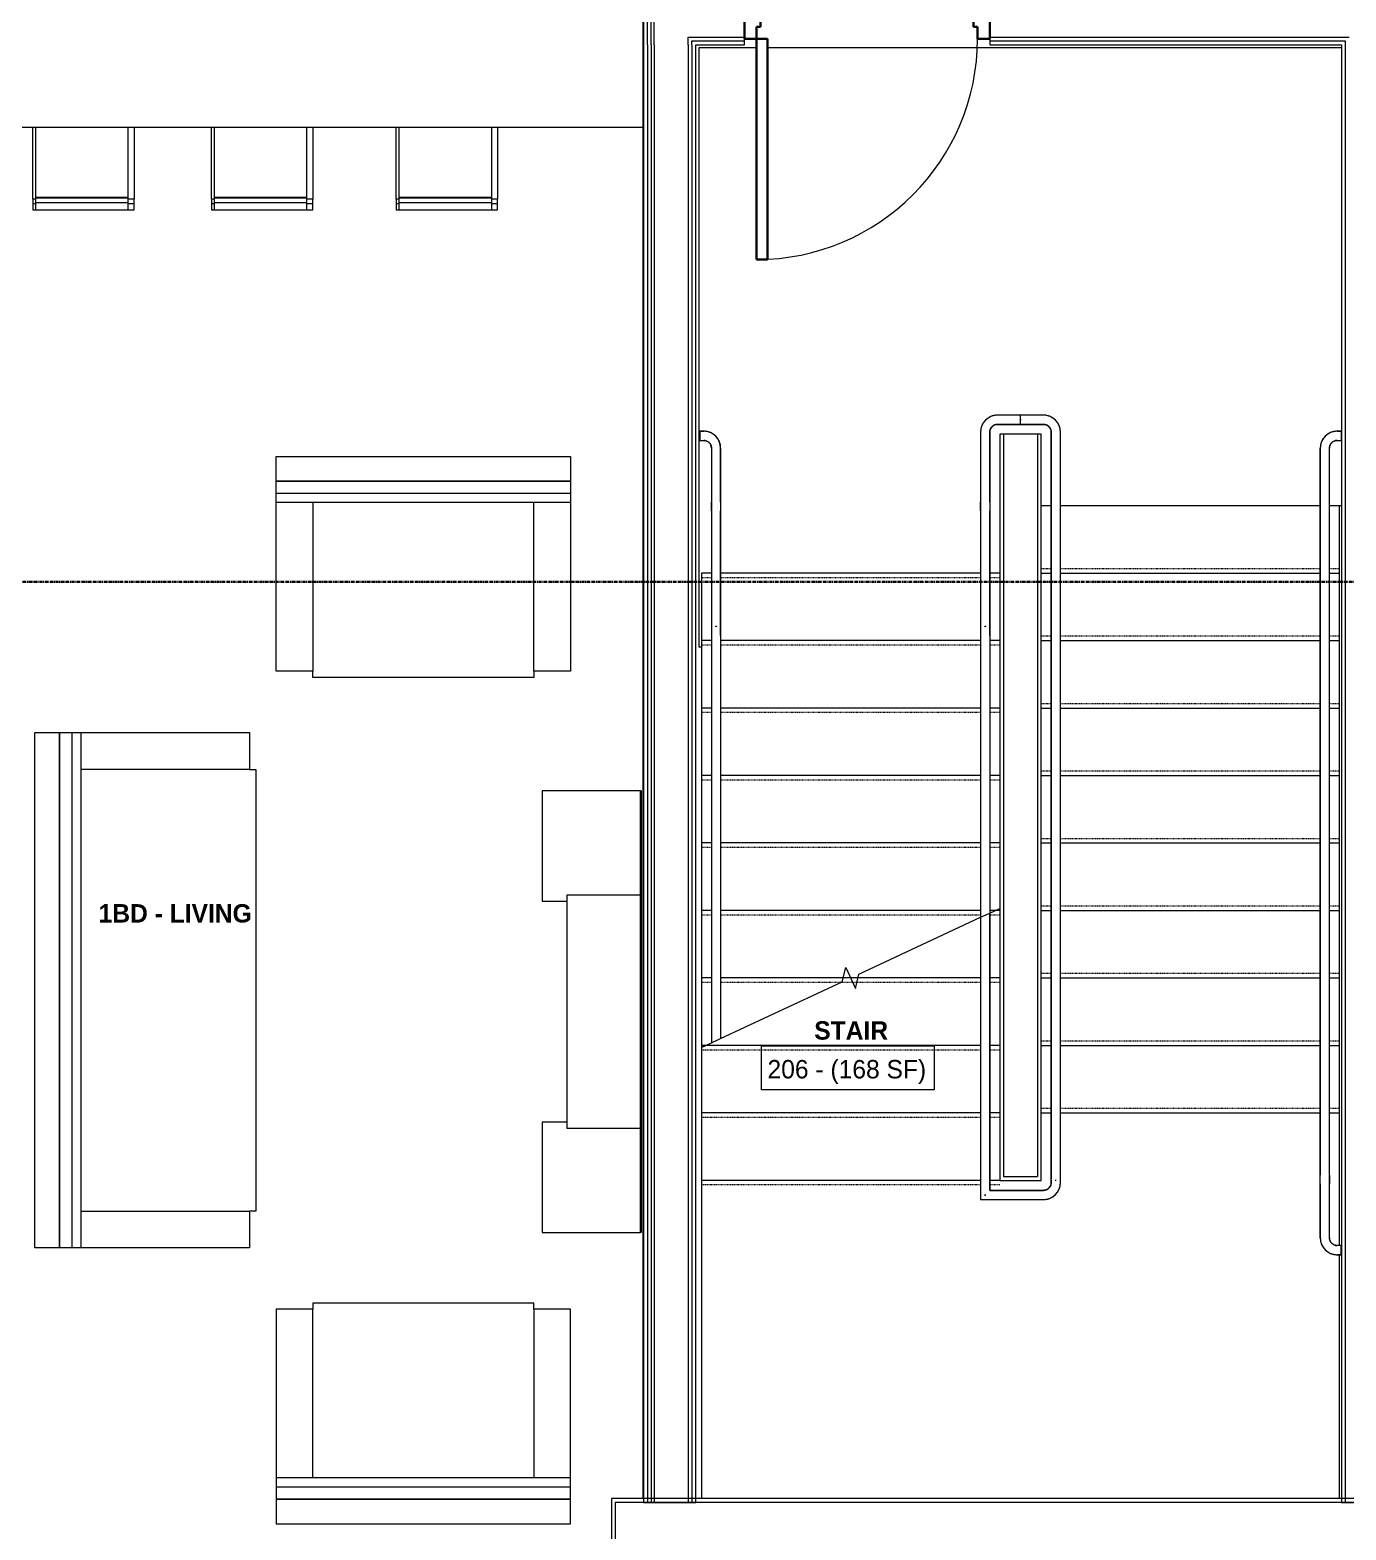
# Model space of a CAD drawing. Header units: inches. Extents: x -4093 to -1777, y 9773 to 12264.
# Drawn here: x -2741.8 to -2527.2, y 10012.6 to 10257.1 of the extents above; entities that cross this region are included whole.
import ezdxf

# ---------------------------------------------------------------- set-up
doc = ezdxf.new("R2010")
doc.units = ezdxf.units.IN
doc.header["$MEASUREMENT"] = 0
doc.linetypes.add('Grid Line 1_2_', pattern=[0.875, 0.5, -0.125, 0.125, -0.125])
doc.linetypes.add('Overhead 1_16_', pattern=[0.101562, 0.0625, -0.039062])
for name, color, linetype, lineweight in [('0-1', 7, 'Continuous', 5), ('0-2', 7, 'Continuous', 9), ('A-AREA-IDEN', 2, 'Continuous', 9), ('A-DOOR-1', 7, 'Continuous', 9), ('A-DOOR-2', 10, 'Continuous', 30), ('A-DOOR-FRAM-1', 10, 'Continuous', 30), ('A-FLOR-1', 7, 'Continuous', 9), ('A-FLOR-HRAL-1', 7, 'Continuous', 9), ('A-WALL', 113, 'Continuous', 18), ('A-WALL-2', 250, 'Continuous', 18), ('A-WALL-3', 113, 'Continuous', 9), ('I-FURN', 30, 'Continuous', 9), ('I-FURN-1', 7, 'Continuous', 9), ('I-WALL-1', 7, 'Continuous', 9), ('Q-CASE-1', 7, 'Continuous', 9), ('S-GRID-1', 1, 'Grid Line 1_2_', 30), ('S-STRS-1', 7, 'Continuous', 9), ('S-STRS-2', 7, 'Overhead 1_16_', 9), ('S-STRS-MBND-1', 7, 'Continuous', 9)]:
    doc.layers.add(name, color=color, linetype=linetype, lineweight=lineweight)
doc.styles.add('Century Gothic', font='ufonts.com_century-gothic.ttf', dxfattribs={"height": 3})
doc.styles.add('Century Gothic_B', font='GOTHICB.TTF', dxfattribs={"height": 3})

# ---------------------------------------------------------------- blocks, each defined once
blk = doc.blocks.new('Entertainment_Center_14771 - Entertainment_Center_14771-3403083-BACKGROUND - 2ND FLOOR')
at = {"layer": 'I-FURN-1'}
for p, q in [((-18, 10), (-36, 10)), ((-36, 10), (-36, -6)), ((-34.85, 10.03), (-35.34, 10.03)), ((-35.34, 10.03), (-35.34, 10)), ((-34.85, 10), (-34.85, 10.03)), ((-18.66, 10.03), (-19.66, 10.03)), ((-19.66, 10.03), (-19.66, 10)), ((-18.66, 10), (-18.66, 10.03)), ((-18, 6), (-18, 10)), ((36, 10), (18, 10)), ((18, 10), (18, 6)), ((18.66, 10.03), (18.66, 10)), ((19.66, 10.03), (18.66, 10.03)), ((19.66, 10), (19.66, 10.03)), ((35.34, 10.03), (34.85, 10.03)), ((34.85, 10.03), (34.85, 10)), ((35.34, 10), (35.34, 10.03)), ((36, -6), (36, 10)), ((19, 6), (-19, 6)), ((-19, 6), (-19, -6)), ((19, -6), (19, 6)), ((-36, -6), (-19, -6)), ((-36, -6.13), (-36, -6)), ((-36, -6), (-19, -6)), ((-19, -6.13), (-36, -6.13)), ((-19, -6), (19, -6)), ((-19, -6.13), (-19, -6)), ((-19, -6), (19, -6)), ((19, -6.13), (-19, -6.13)), ((19, -6), (36, -6)), ((19, -6), (19, -6.13)), ((19, -6), (36, -6)), ((36, -6.13), (19, -6.13)), ((36, -6.13), (36, -6))]:
    blk.add_line(p, q, dxfattribs=at)
blk = doc.blocks.new('Couch-Both_Arms-Generic - 1-1372852-BACKGROUND - 2ND FLOOR')
at = {"layer": 'I-FURN'}
for p, q in [((-42, 17.5), (-36, 17.5)), ((-42, -10), (-42, 17.5)), ((-36, 18.5), (36, 18.5)), ((-36, 17.5), (-36, 18.5)), ((-36, 17.5), (-36, -10)), ((36, 18.5), (36, 17.5)), ((36, 17.5), (42, 17.5)), ((36, -10), (36, 17.5)), ((42, 17.5), (42, -10)), ((-42, -10), (42, -10)), ((-42, -13.5), (-42, -10)), ((-42, -11.5), (42, -11.5)), ((42, -10), (42, -13.5)), ((-42, -13.5), (42, -13.5)), ((42, -13.5), (-42, -13.5))]:
    blk.add_line(p, q, dxfattribs=at)
at = {"layer": 'I-FURN-1'}
for p, q in [((-42, -17.5), (-42, -13.5)), ((42, -13.5), (42, -17.5)), ((42, -17.5), (-42, -17.5))]:
    blk.add_line(p, q, dxfattribs=at)
blk = doc.blocks.new('Couch-Both_Arms-Generic - 2-1352635-BACKGROUND - 2ND FLOOR')
at = {"layer": 'I-FURN'}
for p, q in [((-24, 13.5), (24, 13.5)), ((24, 13.5), (-24, 13.5)), ((-24, 13.5), (-24, 10)), ((24, 10), (24, 13.5)), ((-24, 11.5), (24, 11.5)), ((-24, 10), (-24, -17.5)), ((-24, 10), (24, 10)), ((-18, -17.5), (-18, 10)), ((18, 10), (18, -17.5)), ((24, -17.5), (24, 10)), ((-24, -17.5), (-18, -17.5)), ((-18, -17.5), (-18, -18.5)), ((-18, -18.5), (18, -18.5)), ((18, -18.5), (18, -17.5)), ((18, -17.5), (24, -17.5))]:
    blk.add_line(p, q, dxfattribs=at)
at = {"layer": 'I-FURN-1'}
for p, q in [((24, 17.5), (-24, 17.5)), ((-24, 17.5), (-24, 13.5)), ((24, 13.5), (24, 17.5))]:
    blk.add_line(p, q, dxfattribs=at)
blk = doc.blocks.new('Couch-Both_Arms-Generic - 2-1523460-BACKGROUND - 2ND FLOOR')
at = {"layer": 'I-FURN'}
for p, q in [((-24, 17.5), (-18, 17.5)), ((-24, -10), (-24, 17.5)), ((-18, 18.5), (18, 18.5)), ((-18, 17.5), (-18, 18.5)), ((-18, 17.5), (-18, -10)), ((18, 18.5), (18, 17.5)), ((18, 17.5), (24, 17.5)), ((18, -10), (18, 17.5)), ((24, 17.5), (24, -10)), ((-24, -10), (24, -10)), ((-24, -13.5), (-24, -10)), ((-24, -11.5), (24, -11.5)), ((24, -10), (24, -13.5)), ((-24, -13.5), (24, -13.5)), ((24, -13.5), (-24, -13.5))]:
    blk.add_line(p, q, dxfattribs=at)
at = {"layer": 'I-FURN-1'}
for p, q in [((-24, -17.5), (-24, -13.5)), ((24, -13.5), (24, -17.5)), ((24, -17.5), (-24, -17.5))]:
    blk.add_line(p, q, dxfattribs=at)
blk = doc.blocks.new('Bar_Stool_6722_1_ - Bar_Stool_6722_1_-1372833-BACKGROUND - 2ND FLOOR')
at = {"layer": 'I-FURN-1'}
for p, q in [((1, 0), (0, 0)), ((0, 0), (0, -0.98)), ((0, -0.98), (1, -0.98)), ((0, -0.98), (0, -1.78)), ((0, -1.78), (1, -1.78)), ((0, -13.5), (0, -1.78)), ((1, -1.24), (1, 0)), ((16, 0), (1, 0)), ((1, -1.91), (1, -1.24)), ((16, -1.24), (1, -1.24)), ((1, -1.91), (16, -1.91)), ((1, -2.03), (1, -1.91)), ((1, -13.5), (1, -2.03)), ((1, -2.03), (16, -2.03)), ((16.5, 0), (16, 0)), ((16, 0), (16, -1.24)), ((16, -0.98), (16.5, -0.98)), ((16, -1.24), (16, -1.91)), ((16, -1.78), (16.5, -1.78)), ((16, -1.91), (16, -2.03)), ((16, -2.03), (16, -13.5)), ((16.5, -0.98), (16.5, 0)), ((16.5, -1.78), (16.5, -0.98)), ((16.5, -1.78), (16.5, -13.5))]:
    blk.add_line(p, q, dxfattribs=at)
blk = doc.blocks.new('Casework 26 - Casework 26-4367959-BACKGROUND - 2ND FLOOR')
at = {"layer": 'Q-CASE-1'}
for p, q in [((-2694.91, 10373.16), (-2694.91, 10349.41)), ((-2694.91, 10349.41), (-2666.01, 10349.41)), ((-2666.01, 10349.41), (-2666.01, 10329.35)), ((-2666.01, 10329.35), (-2644.76, 10329.35)), ((-2642.76, 10329.35), (-2642, 10329.35)), ((-2644.76, 10299.35), (-2666.01, 10299.35)), ((-2666.01, 10299.35), (-2666.01, 10279.29)), ((-2642, 10299.35), (-2642.76, 10299.35)), ((-2666.01, 10279.29), (-2749.2, 10279.29)), ((-2749.2, 10279.29), (-2749.2, 10241.29)), ((-2641.82, 10241.29), (-2641.82, 10259.04)), ((-2749.2, 10241.29), (-2641.82, 10241.29))]:
    blk.add_line(p, q, dxfattribs=at)
blk = doc.blocks.new('CTR - 1st Phase - Unit Layouts_rvt-1-BACKGROUND - 2ND FLOOR')
at = {"layer": 'A-FLOR-1'}
blk.add_line((-2641.82, 10017.71), (-2641.82, 10241.29), dxfattribs=at)
at = {"layer": '0-2'}
blk.add_blockref('Casework 26 - Casework 26-4367959-BACKGROUND - 2ND FLOOR', (0, 0), dxfattribs=at)
for name, p, rotation in [('Bar_Stool_6722_1_ - Bar_Stool_6722_1_-1372833-BACKGROUND - 2ND FLOOR', (-2724.81, 10227.79), 180), ('Bar_Stool_6722_1_ - Bar_Stool_6722_1_-1372833-BACKGROUND - 2ND FLOOR', (-2695.69, 10227.79), 180), ('Bar_Stool_6722_1_ - Bar_Stool_6722_1_-1372833-BACKGROUND - 2ND FLOOR', (-2665.57, 10227.79), 180), ('Couch-Both_Arms-Generic - 2-1523460-BACKGROUND - 2ND FLOOR', (-2677.65, 10170.09), 180), ('Couch-Both_Arms-Generic - 1-1372852-BACKGROUND - 2ND FLOOR', (-2723.47, 10100.59), 269.9999999999437), ('Entertainment_Center_14771 - Entertainment_Center_14771-3403083-BACKGROUND - 2ND FLOOR', (-2648.27, 10097.08), 89.99999999994854), ('Couch-Both_Arms-Generic - 2-1352635-BACKGROUND - 2ND FLOOR', (-2677.65, 10031.09), 180)]:
    blk.add_blockref(name, p, dxfattribs=dict(at, rotation=rotation))
blk = doc.blocks.new('Top Rail Type - Top Rail_Internal_-2690864-BACKGROUND - 2ND FLOOR')
at = {"layer": 'A-FLOR-HRAL-1'}
for p, q in [((-2576.56, 10194.34), (-2580.31, 10194.34)), ((-2580.31, 10193.5), (-2580.31, 10193.68)), ((-2580.31, 10192.84), (-2576.56, 10192.84)), ((-2575.31, 10191.59), (-2575.31, 10180.15)), ((-2573.81, 10180.15), (-2573.81, 10191.59)), ((-2575.31, 10179.5), (-2575.31, 10080.98)), ((-2573.81, 10080.98), (-2573.81, 10179.5)), ((-2586.81, 10112.47), (-2586.81, 10069.68)), ((-2585.31, 10069.68), (-2585.31, 10113.17)), ((-2575.31, 10080.98), (-2575.31, 10069.8)), ((-2573.81, 10069.8), (-2573.81, 10080.98)), ((-2586.81, 10069.02), (-2586.81, 10066.46)), ((-2585.31, 10067.96), (-2585.31, 10069.02)), ((-2576.56, 10067.96), (-2585.31, 10067.96)), ((-2575.31, 10069.61), (-2575.31, 10069.21)), ((-2573.81, 10069.21), (-2573.81, 10069.61)), ((-2586.81, 10066.46), (-2576.56, 10066.46))]:
    blk.add_line(p, q, dxfattribs=at)
at = {"layer": 'A-FLOR-HRAL-1', "flags": 128}
for points in [[(-2573.81, 10191.59), (-2573.81, 10191.7), (-2573.82, 10191.81), (-2573.83, 10191.92), (-2573.85, 10192.03), (-2573.87, 10192.14), (-2573.89, 10192.24), (-2573.92, 10192.35), (-2573.95, 10192.45), (-2573.99, 10192.56), (-2574.03, 10192.66), (-2574.07, 10192.76), (-2574.12, 10192.86), (-2574.17, 10192.96), (-2574.23, 10193.05), (-2574.29, 10193.14), (-2574.36, 10193.23), (-2574.42, 10193.32), (-2574.49, 10193.4), (-2574.57, 10193.48), (-2574.65, 10193.56), (-2574.73, 10193.64), (-2574.81, 10193.71), (-2574.9, 10193.78), (-2574.98, 10193.84), (-2575.08, 10193.9), (-2575.17, 10193.96), (-2575.27, 10194.01), (-2575.36, 10194.06), (-2575.46, 10194.11), (-2575.56, 10194.15), (-2575.67, 10194.19), (-2575.77, 10194.22), (-2575.88, 10194.25), (-2575.99, 10194.28), (-2576.09, 10194.3), (-2576.2, 10194.32), (-2576.31, 10194.33), (-2576.42, 10194.34), (-2576.53, 10194.34), (-2576.56, 10194.34)], [(-2576.56, 10192.84), (-2576.51, 10192.84), (-2576.46, 10192.84), (-2576.41, 10192.83), (-2576.36, 10192.82), (-2576.31, 10192.81), (-2576.26, 10192.8), (-2576.22, 10192.79), (-2576.17, 10192.78), (-2576.12, 10192.76), (-2576.07, 10192.74), (-2576.03, 10192.72), (-2575.98, 10192.7), (-2575.94, 10192.67), (-2575.9, 10192.65), (-2575.86, 10192.62), (-2575.81, 10192.59), (-2575.78, 10192.56), (-2575.74, 10192.53), (-2575.7, 10192.5), (-2575.66, 10192.46), (-2575.63, 10192.42), (-2575.6, 10192.39), (-2575.57, 10192.35), (-2575.54, 10192.31), (-2575.51, 10192.26), (-2575.48, 10192.22), (-2575.46, 10192.18), (-2575.44, 10192.13), (-2575.42, 10192.09), (-2575.4, 10192.04), (-2575.38, 10192), (-2575.36, 10191.95), (-2575.35, 10191.9), (-2575.34, 10191.85), (-2575.33, 10191.8), (-2575.32, 10191.75), (-2575.32, 10191.7), (-2575.31, 10191.65), (-2575.31, 10191.6), (-2575.31, 10191.59)], [(-2575.31, 10180.15), (-2575.31, 10180.1), (-2575.31, 10180.05), (-2575.31, 10180), (-2575.31, 10179.96), (-2575.31, 10179.91), (-2575.31, 10179.86), (-2575.31, 10179.81), (-2575.31, 10179.76), (-2575.31, 10179.71), (-2575.31, 10179.67), (-2575.31, 10179.62), (-2575.31, 10179.58), (-2575.31, 10179.53), (-2575.31, 10179.5)], [(-2573.81, 10179.5), (-2573.81, 10179.54), (-2573.81, 10179.59), (-2573.81, 10179.63), (-2573.81, 10179.68), (-2573.81, 10179.72), (-2573.81, 10179.77), (-2573.81, 10179.82), (-2573.81, 10179.87), (-2573.81, 10179.92), (-2573.81, 10179.97), (-2573.81, 10180.02), (-2573.81, 10180.07), (-2573.81, 10180.12), (-2573.81, 10180.15)], [(-2586.81, 10069.68), (-2586.81, 10069.64), (-2586.81, 10069.59), (-2586.81, 10069.55), (-2586.81, 10069.5), (-2586.81, 10069.45), (-2586.81, 10069.41), (-2586.81, 10069.36), (-2586.81, 10069.31), (-2586.81, 10069.26), (-2586.81, 10069.21), (-2586.81, 10069.16), (-2586.81, 10069.11), (-2586.81, 10069.06), (-2586.81, 10069.02)], [(-2585.31, 10069.02), (-2585.31, 10069.07), (-2585.31, 10069.12), (-2585.31, 10069.17), (-2585.31, 10069.22), (-2585.31, 10069.27), (-2585.31, 10069.32), (-2585.31, 10069.37), (-2585.31, 10069.42), (-2585.31, 10069.46), (-2585.31, 10069.51), (-2585.31, 10069.56), (-2585.31, 10069.6), (-2585.31, 10069.65), (-2585.31, 10069.68)], [(-2576.56, 10066.46), (-2576.45, 10066.47), (-2576.34, 10066.47), (-2576.23, 10066.48), (-2576.12, 10066.5), (-2576.01, 10066.52), (-2575.91, 10066.54), (-2575.8, 10066.57), (-2575.7, 10066.6), (-2575.59, 10066.64), (-2575.49, 10066.68), (-2575.39, 10066.73), (-2575.29, 10066.78), (-2575.19, 10066.83), (-2575.1, 10066.88), (-2575.01, 10066.94), (-2574.92, 10067.01), (-2574.83, 10067.08), (-2574.75, 10067.15), (-2574.67, 10067.22), (-2574.59, 10067.3), (-2574.51, 10067.38), (-2574.44, 10067.46), (-2574.37, 10067.55), (-2574.31, 10067.64), (-2574.25, 10067.73), (-2574.19, 10067.82), (-2574.14, 10067.92), (-2574.09, 10068.02), (-2574.04, 10068.12), (-2574, 10068.22), (-2573.96, 10068.32), (-2573.93, 10068.43), (-2573.9, 10068.53), (-2573.87, 10068.64), (-2573.85, 10068.75), (-2573.83, 10068.86), (-2573.82, 10068.97), (-2573.81, 10069.07), (-2573.81, 10069.18), (-2573.81, 10069.21)], [(-2575.31, 10069.21), (-2575.31, 10069.16), (-2575.32, 10069.11), (-2575.32, 10069.06), (-2575.33, 10069.02), (-2575.34, 10068.97), (-2575.35, 10068.92), (-2575.36, 10068.87), (-2575.37, 10068.82), (-2575.39, 10068.77), (-2575.41, 10068.73), (-2575.43, 10068.68), (-2575.45, 10068.64), (-2575.48, 10068.59), (-2575.5, 10068.55), (-2575.53, 10068.51), (-2575.56, 10068.47), (-2575.59, 10068.43), (-2575.62, 10068.39), (-2575.66, 10068.35), (-2575.69, 10068.32), (-2575.73, 10068.28), (-2575.76, 10068.25), (-2575.8, 10068.22), (-2575.84, 10068.19), (-2575.89, 10068.16), (-2575.93, 10068.14), (-2575.97, 10068.11), (-2576.02, 10068.09), (-2576.06, 10068.07), (-2576.11, 10068.05), (-2576.16, 10068.03), (-2576.2, 10068.02), (-2576.25, 10068), (-2576.3, 10067.99), (-2576.35, 10067.98), (-2576.4, 10067.98), (-2576.45, 10067.97), (-2576.5, 10067.97), (-2576.55, 10067.96), (-2576.56, 10067.96)]]:
    blk.add_lwpolyline(points, dxfattribs=at)
at = {"layer": 'A-FLOR-HRAL-1'}
blk.add_open_spline([(-2574.48, 10069.59), (-2574.51, 10069.59), (-2574.56, 10069.59), (-2574.61, 10069.59), (-2574.64, 10069.59)], degree=3, dxfattribs=at)
blk.add_open_spline([(-2586.15, 10067.12), (-2586.14, 10067.14), (-2586.11, 10067.17), (-2586.06, 10067.21), (-2586.01, 10067.26), (-2585.98, 10067.29), (-2585.97, 10067.31)], degree=3, knots=[0.46086968, 0.46086968, 0.46086968, 0.46086968, 0.47916667, 0.5, 0.52083333, 0.53913032, 0.53913032, 0.53913032, 0.53913032], dxfattribs=at)
blk = doc.blocks.new('Top Rail Type - Top Rail_Internal_-V98-BACKGROUND - 2ND FLOOR')
at = {"layer": 'A-FLOR-HRAL-1'}
for p, q in [((-2580.31, 10192.84), (-2580.31, 10194.34)), ((-2576.56, 10194.34), (-2580.31, 10194.34)), ((-2576.56, 10192.84), (-2580.31, 10192.84)), ((-2575.31, 10180.15), (-2575.31, 10191.59)), ((-2573.81, 10180.15), (-2573.81, 10191.59)), ((-2575.31, 10179.11), (-2575.31, 10180.15)), ((-2573.81, 10179.11), (-2573.81, 10180.15)), ((-2575.31, 10069.59), (-2575.31, 10179.11)), ((-2573.81, 10069.59), (-2573.81, 10179.11)), ((-2586.81, 10112.47), (-2586.81, 10070.07)), ((-2585.31, 10113.17), (-2585.31, 10070.07)), ((-2586.81, 10070.07), (-2586.81, 10069.02)), ((-2586.81, 10069.02), (-2586.81, 10066.46)), ((-2585.31, 10070.07), (-2585.31, 10069.02)), ((-2585.31, 10069.02), (-2585.31, 10067.96)), ((-2585.31, 10067.96), (-2576.56, 10067.96)), ((-2575.31, 10069.21), (-2575.31, 10069.59)), ((-2573.81, 10069.21), (-2573.81, 10069.59)), ((-2586.81, 10066.46), (-2576.56, 10066.46))]:
    blk.add_line(p, q, dxfattribs=at)
for centre, radius, start, end in [((-2576.56, 10191.59), 2.75, 0, 90), ((-2576.56, 10191.59), 1.25, 0, 90), ((-2576.56, 10069.21), 2.75, 270, 0), ((-2576.56, 10069.21), 1.25, 270, 0)]:
    blk.add_arc(centre, radius, start, end, dxfattribs=at)
blk = doc.blocks.new('Top Rail Type - Top Rail_Internal_-2690866-BACKGROUND - 2ND FLOOR')
at = {"layer": 'A-FLOR-HRAL-1'}
for p, q in [((-2580.31, 10194.34), (-2584.06, 10194.34)), ((-2584.06, 10192.84), (-2580.31, 10192.84)), ((-2580.31, 10193.68), (-2580.31, 10193.5)), ((-2586.81, 10191.59), (-2586.81, 10180.15)), ((-2585.31, 10180.15), (-2585.31, 10191.59)), ((-2586.81, 10178.72), (-2586.81, 10158.43)), ((-2585.31, 10158.43), (-2585.31, 10178.72))]:
    blk.add_line(p, q, dxfattribs=at)
at = {"layer": 'A-FLOR-HRAL-1', "flags": 128}
for points in [[(-2584.06, 10194.34), (-2584.17, 10194.34), (-2584.28, 10194.33), (-2584.39, 10194.32), (-2584.5, 10194.3), (-2584.61, 10194.28), (-2584.71, 10194.26), (-2584.82, 10194.23), (-2584.93, 10194.2), (-2585.03, 10194.16), (-2585.13, 10194.12), (-2585.23, 10194.08), (-2585.33, 10194.03), (-2585.43, 10193.98), (-2585.52, 10193.92), (-2585.61, 10193.86), (-2585.7, 10193.8), (-2585.79, 10193.73), (-2585.87, 10193.66), (-2585.96, 10193.58), (-2586.03, 10193.51), (-2586.11, 10193.42), (-2586.18, 10193.34), (-2586.25, 10193.26), (-2586.31, 10193.17), (-2586.38, 10193.08), (-2586.43, 10192.98), (-2586.49, 10192.89), (-2586.54, 10192.79), (-2586.58, 10192.69), (-2586.62, 10192.59), (-2586.66, 10192.48), (-2586.7, 10192.38), (-2586.73, 10192.27), (-2586.75, 10192.16), (-2586.77, 10192.06), (-2586.79, 10191.95), (-2586.8, 10191.84), (-2586.81, 10191.73), (-2586.81, 10191.62), (-2586.81, 10191.59)], [(-2585.31, 10191.59), (-2585.31, 10191.64), (-2585.31, 10191.69), (-2585.3, 10191.74), (-2585.3, 10191.79), (-2585.29, 10191.84), (-2585.28, 10191.89), (-2585.26, 10191.93), (-2585.25, 10191.98), (-2585.23, 10192.03), (-2585.21, 10192.08), (-2585.19, 10192.12), (-2585.17, 10192.17), (-2585.15, 10192.21), (-2585.12, 10192.25), (-2585.09, 10192.3), (-2585.06, 10192.34), (-2585.03, 10192.38), (-2585, 10192.41), (-2584.97, 10192.45), (-2584.93, 10192.49), (-2584.9, 10192.52), (-2584.86, 10192.55), (-2584.82, 10192.58), (-2584.78, 10192.61), (-2584.74, 10192.64), (-2584.69, 10192.67), (-2584.65, 10192.69), (-2584.61, 10192.71), (-2584.56, 10192.74), (-2584.51, 10192.75), (-2584.47, 10192.77), (-2584.42, 10192.79), (-2584.37, 10192.8), (-2584.32, 10192.81), (-2584.27, 10192.82), (-2584.22, 10192.83), (-2584.17, 10192.83), (-2584.12, 10192.84), (-2584.07, 10192.84), (-2584.06, 10192.84)], [(-2586.81, 10178.72), (-2586.81, 10178.82), (-2586.81, 10178.91), (-2586.81, 10179.01), (-2586.81, 10179.11), (-2586.81, 10179.22), (-2586.81, 10179.32), (-2586.81, 10179.43), (-2586.81, 10179.53), (-2586.81, 10179.64), (-2586.81, 10179.75), (-2586.81, 10179.86), (-2586.81, 10179.97), (-2586.81, 10180.08), (-2586.81, 10180.15)], [(-2585.31, 10180.15), (-2585.31, 10180.04), (-2585.31, 10179.93), (-2585.31, 10179.82), (-2585.31, 10179.71), (-2585.31, 10179.6), (-2585.31, 10179.5), (-2585.31, 10179.39), (-2585.31, 10179.29), (-2585.31, 10179.18), (-2585.31, 10179.08), (-2585.31, 10178.98), (-2585.31, 10178.88), (-2585.31, 10178.78), (-2585.31, 10178.72)], [(-2585.95, 10159.85), (-2585.98, 10159.86), (-2586.14, 10159.86), (-2586.17, 10159.85)]]:
    blk.add_lwpolyline(points, dxfattribs=at)
blk = doc.blocks.new('Top Rail Type - Top Rail_Internal_-V102-BACKGROUND - 2ND FLOOR')
at = {"layer": 'A-FLOR-HRAL-1'}
for p, q in [((-2580.31, 10194.34), (-2584.06, 10194.34)), ((-2580.31, 10192.84), (-2584.06, 10192.84)), ((-2580.31, 10192.84), (-2580.31, 10194.34)), ((-2586.81, 10191.59), (-2586.81, 10180.15)), ((-2585.31, 10191.59), (-2585.31, 10180.15)), ((-2586.81, 10180.15), (-2586.81, 10179.11)), ((-2585.31, 10180.15), (-2585.31, 10179.11)), ((-2586.81, 10179.11), (-2586.81, 10112.47)), ((-2585.31, 10179.11), (-2585.31, 10113.17)), ((-2586.81, 10112.47), (-2585.31, 10113.17))]:
    blk.add_line(p, q, dxfattribs=at)
for radius in [2.75, 1.25]:
    blk.add_arc((-2584.06, 10191.59), radius, 90, 180, dxfattribs=at)
blk = doc.blocks.new('Top Rail Type - Top Rail_Internal_-2663437-BACKGROUND - 2ND FLOOR')
at = {"layer": 'A-FLOR-HRAL-1'}
for p, q in [((-2631.94, 10191.71), (-2632.56, 10191.71)), ((-2632.56, 10190.87), (-2632.56, 10191.06)), ((-2632.56, 10190.21), (-2631.94, 10190.21)), ((-2630.69, 10188.96), (-2630.69, 10180.15)), ((-2629.19, 10180.15), (-2629.19, 10188.96)), ((-2630.69, 10178.72), (-2630.69, 10158.43)), ((-2629.19, 10158.43), (-2629.19, 10178.72))]:
    blk.add_line(p, q, dxfattribs=at)
at = {"layer": 'A-FLOR-HRAL-1', "flags": 128}
for points in [[(-2629.19, 10188.96), (-2629.19, 10189.07), (-2629.2, 10189.18), (-2629.21, 10189.29), (-2629.22, 10189.4), (-2629.24, 10189.51), (-2629.27, 10189.62), (-2629.29, 10189.72), (-2629.33, 10189.83), (-2629.36, 10189.93), (-2629.4, 10190.04), (-2629.45, 10190.14), (-2629.5, 10190.23), (-2629.55, 10190.33), (-2629.61, 10190.43), (-2629.67, 10190.52), (-2629.73, 10190.61), (-2629.8, 10190.69), (-2629.87, 10190.78), (-2629.94, 10190.86), (-2630.02, 10190.94), (-2630.1, 10191.01), (-2630.18, 10191.08), (-2630.27, 10191.15), (-2630.36, 10191.22), (-2630.45, 10191.28), (-2630.54, 10191.34), (-2630.64, 10191.39), (-2630.74, 10191.44), (-2630.84, 10191.49), (-2630.94, 10191.53), (-2631.04, 10191.57), (-2631.15, 10191.6), (-2631.25, 10191.63), (-2631.36, 10191.65), (-2631.47, 10191.67), (-2631.58, 10191.69), (-2631.69, 10191.7), (-2631.8, 10191.71), (-2631.91, 10191.71), (-2631.94, 10191.71)], [(-2631.94, 10190.21), (-2631.89, 10190.21), (-2631.84, 10190.21), (-2631.79, 10190.21), (-2631.74, 10190.2), (-2631.69, 10190.19), (-2631.64, 10190.18), (-2631.59, 10190.17), (-2631.54, 10190.15), (-2631.5, 10190.13), (-2631.45, 10190.12), (-2631.4, 10190.1), (-2631.36, 10190.07), (-2631.32, 10190.05), (-2631.27, 10190.02), (-2631.23, 10190), (-2631.19, 10189.97), (-2631.15, 10189.94), (-2631.11, 10189.9), (-2631.08, 10189.87), (-2631.04, 10189.84), (-2631.01, 10189.8), (-2630.97, 10189.76), (-2630.94, 10189.72), (-2630.91, 10189.68), (-2630.88, 10189.64), (-2630.86, 10189.6), (-2630.83, 10189.55), (-2630.81, 10189.51), (-2630.79, 10189.46), (-2630.77, 10189.42), (-2630.75, 10189.37), (-2630.74, 10189.32), (-2630.73, 10189.27), (-2630.71, 10189.23), (-2630.7, 10189.18), (-2630.7, 10189.13), (-2630.69, 10189.08), (-2630.69, 10189.03), (-2630.69, 10188.98), (-2630.69, 10188.96)], [(-2630.69, 10178.72), (-2630.69, 10178.82), (-2630.69, 10178.91), (-2630.69, 10179.01), (-2630.69, 10179.11), (-2630.69, 10179.22), (-2630.69, 10179.32), (-2630.69, 10179.43), (-2630.69, 10179.53), (-2630.69, 10179.64), (-2630.69, 10179.75), (-2630.69, 10179.86), (-2630.69, 10179.97), (-2630.69, 10180.08), (-2630.69, 10180.15)], [(-2629.19, 10180.15), (-2629.19, 10180.04), (-2629.19, 10179.93), (-2629.19, 10179.82), (-2629.19, 10179.71), (-2629.19, 10179.6), (-2629.19, 10179.5), (-2629.19, 10179.39), (-2629.19, 10179.29), (-2629.19, 10179.18), (-2629.19, 10179.08), (-2629.19, 10178.98), (-2629.19, 10178.88), (-2629.19, 10178.78), (-2629.19, 10178.72)], [(-2629.83, 10159.85), (-2629.86, 10159.86), (-2630.01, 10159.86), (-2630.04, 10159.85)]]:
    blk.add_lwpolyline(points, dxfattribs=at)
blk = doc.blocks.new('Top Rail Type - Top Rail_Internal_-V103-BACKGROUND - 2ND FLOOR')
at = {"layer": 'A-FLOR-HRAL-1'}
for p, q in [((-2632.56, 10191.71), (-2632.56, 10190.21)), ((-2632.56, 10191.71), (-2631.94, 10191.71)), ((-2632.56, 10190.21), (-2631.94, 10190.21)), ((-2630.69, 10188.96), (-2630.69, 10180.15)), ((-2629.19, 10188.96), (-2629.19, 10180.15)), ((-2630.69, 10180.15), (-2630.69, 10179.11)), ((-2629.19, 10180.15), (-2629.19, 10179.11)), ((-2630.69, 10179.11), (-2630.69, 10092.01)), ((-2629.19, 10179.11), (-2629.19, 10092.71)), ((-2630.69, 10092.01), (-2629.19, 10092.71))]:
    blk.add_line(p, q, dxfattribs=at)
for radius in [2.75, 1.25]:
    blk.add_arc((-2631.94, 10188.96), radius, 0, 90, dxfattribs=at)
blk = doc.blocks.new('HOLLOW METAL - STAIR DOOR 3-0 x 7-0-2683074-BACKGROUND - 2ND FLOOR')
at = {"layer": 'A-DOOR-1'}
blk.add_arc((18, 3.5), 36, 90, 180, dxfattribs=at)
at = {"layer": 'A-DOOR-2'}
for p, q in [((18, 39.5), (16.25, 39.5)), ((16.25, 39.5), (16.25, 3.5)), ((18, 3.5), (18, 39.5)), ((16.25, 3.5), (18, 3.5))]:
    blk.add_line(p, q, dxfattribs=at)
at = {"layer": 'A-DOOR-FRAM-1'}
for p, q in [((-18, 3.5), (-20, 3.5)), ((-20, 3.5), (-20, -2.25)), ((-18, 1.5625), (-18, 3.5)), ((18, 3.5), (18, 1.5625)), ((20, 3.5), (18, 3.5)), ((20, -2.25), (20, 3.5)), ((-17.375, 1.5625), (-18, 1.5625)), ((-17.375, -0.3125), (-17.375, 1.5625)), ((18, 1.5625), (17.375, 1.5625)), ((17.375, 1.5625), (17.375, -0.3125)), ((-20, -2.25), (-18, -2.25)), ((-18, -2.25), (-18, -0.3125)), ((-18, -0.3125), (-17.375, -0.3125)), ((17.375, -0.3125), (18, -0.3125)), ((18, -0.3125), (18, -2.25)), ((18, -2.25), (20, -2.25))]:
    blk.add_line(p, q, dxfattribs=at)
blk = doc.blocks.new('Top Rail Type - Top Rail_Internal_-2663442-BACKGROUND - 2ND FLOOR')
at = {"layer": 'A-FLOR-HRAL-1'}
for p, q in [((-2528.06, 10191.71), (-2528.69, 10191.71)), ((-2528.69, 10190.21), (-2528.06, 10190.21)), ((-2528.06, 10191.06), (-2528.06, 10190.87)), ((-2531.44, 10188.96), (-2531.44, 10180.15)), ((-2529.94, 10180.15), (-2529.94, 10188.96)), ((-2531.44, 10179.5), (-2531.44, 10070.46)), ((-2529.94, 10070.46), (-2529.94, 10179.5)), ((-2531.44, 10069.02), (-2531.44, 10060.21)), ((-2529.94, 10060.21), (-2529.94, 10069.02)), ((-2528.06, 10058.96), (-2528.69, 10058.96)), ((-2528.06, 10058.31), (-2528.06, 10058.12)), ((-2528.69, 10057.46), (-2528.06, 10057.46))]:
    blk.add_line(p, q, dxfattribs=at)
at = {"layer": 'A-FLOR-HRAL-1', "flags": 128}
for points in [[(-2528.69, 10191.71), (-2528.8, 10191.71), (-2528.91, 10191.71), (-2529.02, 10191.69), (-2529.12, 10191.68), (-2529.23, 10191.66), (-2529.34, 10191.64), (-2529.45, 10191.61), (-2529.55, 10191.57), (-2529.65, 10191.54), (-2529.76, 10191.5), (-2529.86, 10191.45), (-2529.96, 10191.4), (-2530.05, 10191.35), (-2530.15, 10191.29), (-2530.24, 10191.23), (-2530.33, 10191.17), (-2530.42, 10191.1), (-2530.5, 10191.03), (-2530.58, 10190.96), (-2530.66, 10190.88), (-2530.73, 10190.8), (-2530.81, 10190.72), (-2530.87, 10190.63), (-2530.94, 10190.54), (-2531, 10190.45), (-2531.06, 10190.36), (-2531.11, 10190.26), (-2531.16, 10190.16), (-2531.21, 10190.06), (-2531.25, 10189.96), (-2531.29, 10189.86), (-2531.32, 10189.75), (-2531.35, 10189.65), (-2531.38, 10189.54), (-2531.4, 10189.43), (-2531.41, 10189.32), (-2531.42, 10189.21), (-2531.43, 10189.1), (-2531.44, 10188.99), (-2531.44, 10188.96)], [(-2529.94, 10188.96), (-2529.94, 10189.01), (-2529.93, 10189.06), (-2529.93, 10189.11), (-2529.92, 10189.16), (-2529.91, 10189.21), (-2529.9, 10189.26), (-2529.89, 10189.31), (-2529.87, 10189.36), (-2529.86, 10189.4), (-2529.84, 10189.45), (-2529.82, 10189.5), (-2529.79, 10189.54), (-2529.77, 10189.59), (-2529.75, 10189.63), (-2529.72, 10189.67), (-2529.69, 10189.71), (-2529.66, 10189.75), (-2529.63, 10189.79), (-2529.59, 10189.83), (-2529.56, 10189.86), (-2529.52, 10189.9), (-2529.48, 10189.93), (-2529.44, 10189.96), (-2529.4, 10189.99), (-2529.36, 10190.02), (-2529.32, 10190.04), (-2529.28, 10190.07), (-2529.23, 10190.09), (-2529.19, 10190.11), (-2529.14, 10190.13), (-2529.09, 10190.15), (-2529.04, 10190.16), (-2529, 10190.18), (-2528.95, 10190.19), (-2528.9, 10190.2), (-2528.85, 10190.2), (-2528.8, 10190.21), (-2528.75, 10190.21), (-2528.7, 10190.21), (-2528.69, 10190.21)], [(-2531.44, 10180.15), (-2531.44, 10180.1), (-2531.44, 10180.05), (-2531.44, 10180), (-2531.44, 10179.96), (-2531.44, 10179.91), (-2531.44, 10179.86), (-2531.44, 10179.81), (-2531.44, 10179.76), (-2531.44, 10179.71), (-2531.44, 10179.67), (-2531.44, 10179.62), (-2531.44, 10179.58), (-2531.44, 10179.53), (-2531.44, 10179.5)], [(-2529.94, 10179.5), (-2529.94, 10179.54), (-2529.94, 10179.59), (-2529.94, 10179.63), (-2529.94, 10179.68), (-2529.94, 10179.72), (-2529.94, 10179.77), (-2529.94, 10179.82), (-2529.94, 10179.87), (-2529.94, 10179.92), (-2529.94, 10179.97), (-2529.94, 10180.02), (-2529.94, 10180.07), (-2529.94, 10180.12), (-2529.94, 10180.15)], [(-2531.44, 10069.02), (-2531.44, 10069.13), (-2531.44, 10069.24), (-2531.44, 10069.35), (-2531.44, 10069.46), (-2531.44, 10069.57), (-2531.44, 10069.68), (-2531.44, 10069.78), (-2531.44, 10069.89), (-2531.44, 10069.99), (-2531.44, 10070.1), (-2531.44, 10070.2), (-2531.44, 10070.29), (-2531.44, 10070.39), (-2531.44, 10070.46)], [(-2529.94, 10070.46), (-2529.94, 10070.37), (-2529.94, 10070.27), (-2529.94, 10070.17), (-2529.94, 10070.07), (-2529.94, 10069.97), (-2529.94, 10069.87), (-2529.94, 10069.76), (-2529.94, 10069.65), (-2529.94, 10069.55), (-2529.94, 10069.44), (-2529.94, 10069.33), (-2529.94, 10069.22), (-2529.94, 10069.11), (-2529.94, 10069.02)], [(-2531.44, 10060.21), (-2531.43, 10060.1), (-2531.43, 10059.99), (-2531.42, 10059.89), (-2531.4, 10059.78), (-2531.38, 10059.67), (-2531.36, 10059.56), (-2531.33, 10059.45), (-2531.3, 10059.35), (-2531.26, 10059.25), (-2531.22, 10059.14), (-2531.17, 10059.04), (-2531.13, 10058.94), (-2531.07, 10058.85), (-2531.02, 10058.75), (-2530.96, 10058.66), (-2530.89, 10058.57), (-2530.82, 10058.49), (-2530.75, 10058.4), (-2530.68, 10058.32), (-2530.6, 10058.24), (-2530.52, 10058.17), (-2530.44, 10058.09), (-2530.35, 10058.03), (-2530.26, 10057.96), (-2530.17, 10057.9), (-2530.08, 10057.84), (-2529.98, 10057.79), (-2529.88, 10057.74), (-2529.78, 10057.69), (-2529.68, 10057.65), (-2529.58, 10057.61), (-2529.47, 10057.58), (-2529.37, 10057.55), (-2529.26, 10057.53), (-2529.15, 10057.5), (-2529.04, 10057.49), (-2528.94, 10057.48), (-2528.83, 10057.47), (-2528.72, 10057.46), (-2528.69, 10057.46)], [(-2528.69, 10058.96), (-2528.74, 10058.97), (-2528.79, 10058.97), (-2528.84, 10058.97), (-2528.89, 10058.98), (-2528.93, 10058.99), (-2528.98, 10059), (-2529.03, 10059.01), (-2529.08, 10059.03), (-2529.13, 10059.04), (-2529.17, 10059.06), (-2529.22, 10059.08), (-2529.26, 10059.11), (-2529.31, 10059.13), (-2529.35, 10059.16), (-2529.39, 10059.18), (-2529.43, 10059.21), (-2529.47, 10059.24), (-2529.51, 10059.27), (-2529.55, 10059.31), (-2529.58, 10059.34), (-2529.62, 10059.38), (-2529.65, 10059.42), (-2529.68, 10059.46), (-2529.71, 10059.5), (-2529.74, 10059.54), (-2529.76, 10059.58), (-2529.79, 10059.63), (-2529.81, 10059.67), (-2529.83, 10059.72), (-2529.85, 10059.76), (-2529.87, 10059.81), (-2529.88, 10059.86), (-2529.9, 10059.9), (-2529.91, 10059.95), (-2529.92, 10060), (-2529.93, 10060.05), (-2529.93, 10060.1), (-2529.93, 10060.15), (-2529.94, 10060.2), (-2529.94, 10060.21)]]:
    blk.add_lwpolyline(points, dxfattribs=at)
blk = doc.blocks.new('Top Rail Type - Top Rail_Internal_-V107-BACKGROUND - 2ND FLOOR')
at = {"layer": 'A-FLOR-HRAL-1'}
for p, q in [((-2528.69, 10191.71), (-2528.06, 10191.71)), ((-2528.69, 10190.21), (-2528.06, 10190.21)), ((-2528.06, 10191.71), (-2528.06, 10190.21)), ((-2531.44, 10180.15), (-2531.44, 10188.96)), ((-2529.94, 10180.15), (-2529.94, 10188.96)), ((-2531.44, 10179.11), (-2531.44, 10180.15)), ((-2529.94, 10179.11), (-2529.94, 10180.15)), ((-2531.44, 10070.07), (-2531.44, 10179.11)), ((-2529.94, 10070.07), (-2529.94, 10179.11)), ((-2531.44, 10069.02), (-2531.44, 10070.07)), ((-2531.44, 10060.21), (-2531.44, 10069.02)), ((-2529.94, 10069.02), (-2529.94, 10070.07)), ((-2529.94, 10060.21), (-2529.94, 10069.02)), ((-2528.06, 10058.96), (-2528.69, 10058.96)), ((-2528.06, 10057.46), (-2528.06, 10058.96)), ((-2528.06, 10057.46), (-2528.69, 10057.46))]:
    blk.add_line(p, q, dxfattribs=at)
for centre, radius, start, end in [((-2528.69, 10188.96), 2.75, 90, 180), ((-2528.69, 10188.96), 1.25, 90, 180), ((-2528.69, 10060.21), 2.75, 180, 270), ((-2528.69, 10060.21), 1.25, 180, 270)]:
    blk.add_arc(centre, radius, start, end, dxfattribs=at)
blk = doc.blocks.new('CTR - 1st Phase -Stairs _ Elevators_rvt-1-BACKGROUND - 2ND FLOOR')
at = {"layer": 'A-FLOR-1'}
for p, q in [((-2623.32, 10254.21), (-2632.75, 10254.21)), ((-2632.75, 10254.21), (-2632.75, 10156.59)), ((-2528, 10254.21), (-2621.57, 10254.21)), ((-2576.94, 10179.59), (-2575.31, 10179.59)), ((-2573.81, 10179.59), (-2531.44, 10179.59)), ((-2529.94, 10179.59), (-2528, 10179.59)), ((-2632.75, 10156.59), (-2632.31, 10156.59))]:
    blk.add_line(p, q, dxfattribs=at)
at = {"layer": 'A-WALL-2'}
for p, q in [((-2641.12, 10254.71), (-2641.12, 10261.96)), ((-2640.5, 10254.71), (-2640.5, 10261.46)), ((-2640, 10255.96), (-2640, 10261.46)), ((-2640, 10254.71), (-2640, 10255.96)), ((-2634.5, 10255.96), (-2625.32, 10255.96)), ((-2634.5, 10255.34), (-2634.5, 10255.96)), ((-2585.32, 10255.96), (-2526.75, 10255.96)), ((-2641.12, 10254.71), (-2641.12, 10017.09)), ((-2640.5, 10254.71), (-2640.5, 10017.09)), ((-2640, 10254.71), (-2640, 10017.09)), ((-2634.5, 10254.71), (-2634.5, 10255.34)), ((-2634.5, 10254.71), (-2634.5, 10017.09)), ((-2633.87, 10255.34), (-2625.32, 10255.34)), ((-2633.87, 10254.71), (-2633.87, 10255.34)), ((-2633.87, 10254.71), (-2633.87, 10017.09)), ((-2585.32, 10255.34), (-2527.37, 10255.34)), ((-2527.37, 10255.34), (-2527.37, 10254.71)), ((-2527.37, 10254.71), (-2527.37, 10017.09)), ((-2583.06, 10191.21), (-2583.06, 10070.21)), ((-2577.56, 10191.21), (-2577.56, 10070.21)), ((-2583.06, 10070.21), (-2577.56, 10070.21))]:
    blk.add_line(p, q, dxfattribs=at)
at = {"layer": 'I-WALL-1'}
for p, q in [((-2641.75, 10262.59), (-2641.75, 10254.71)), ((-2641.75, 10254.71), (-2641.75, 10017.09)), ((-2633.25, 10254.71), (-2625.32, 10254.71)), ((-2633.25, 10017.09), (-2633.25, 10254.71)), ((-2625.32, 10254.71), (-2625.32, 10255.71)), ((-2585.32, 10255.71), (-2585.32, 10254.71)), ((-2585.32, 10254.71), (-2528, 10254.71)), ((-2528, 10254.71), (-2528, 10017.09)), ((-2576.94, 10191.21), (-2583.69, 10191.21)), ((-2583.69, 10191.21), (-2583.69, 10069.59)), ((-2576.94, 10069.59), (-2576.94, 10191.21)), ((-2583.69, 10069.59), (-2583.06, 10069.59)), ((-2583.06, 10069.59), (-2577.56, 10069.59)), ((-2577.56, 10069.59), (-2576.94, 10069.59)), ((-2641.75, 10017.09), (-2633.25, 10017.09)), ((-2528, 10017.09), (-2518.25, 10017.09))]:
    blk.add_line(p, q, dxfattribs=at)
at = {"layer": 'S-STRS-1'}
for p, q in [((-2576.94, 10179.59), (-2575.31, 10179.59)), ((-2573.81, 10179.59), (-2531.44, 10179.59)), ((-2529.94, 10179.59), (-2528.31, 10179.59)), ((-2528.31, 10168.59), (-2528.31, 10179.59)), ((-2630.69, 10168.59), (-2632.31, 10168.59)), ((-2632.31, 10168.59), (-2632.31, 10157.59)), ((-2586.81, 10168.59), (-2629.19, 10168.59)), ((-2583.69, 10168.59), (-2585.31, 10168.59)), ((-2576.94, 10168.59), (-2575.31, 10168.59)), ((-2573.81, 10168.59), (-2531.44, 10168.59)), ((-2529.94, 10168.59), (-2528.31, 10168.59)), ((-2528.31, 10157.59), (-2528.31, 10168.59)), ((-2632.31, 10157.59), (-2632.31, 10146.59)), ((-2630.69, 10157.59), (-2632.31, 10157.59)), ((-2586.81, 10157.59), (-2629.19, 10157.59)), ((-2583.69, 10157.59), (-2585.31, 10157.59)), ((-2576.94, 10157.59), (-2575.31, 10157.59)), ((-2573.81, 10157.59), (-2531.44, 10157.59)), ((-2529.94, 10157.59), (-2528.31, 10157.59)), ((-2528.31, 10146.59), (-2528.31, 10157.59)), ((-2632.31, 10146.59), (-2632.31, 10135.59)), ((-2630.69, 10146.59), (-2632.31, 10146.59)), ((-2586.81, 10146.59), (-2629.19, 10146.59)), ((-2583.69, 10146.59), (-2585.31, 10146.59)), ((-2576.94, 10146.59), (-2575.31, 10146.59)), ((-2573.81, 10146.59), (-2531.44, 10146.59)), ((-2529.94, 10146.59), (-2528.31, 10146.59)), ((-2528.31, 10135.59), (-2528.31, 10146.59)), ((-2632.31, 10135.59), (-2632.31, 10124.59)), ((-2630.69, 10135.59), (-2632.31, 10135.59)), ((-2586.81, 10135.59), (-2629.19, 10135.59)), ((-2583.69, 10135.59), (-2585.31, 10135.59)), ((-2576.94, 10135.59), (-2575.31, 10135.59)), ((-2573.81, 10135.59), (-2531.44, 10135.59)), ((-2529.94, 10135.59), (-2528.31, 10135.59)), ((-2528.31, 10124.59), (-2528.31, 10135.59)), ((-2632.31, 10124.59), (-2632.31, 10113.59)), ((-2630.69, 10124.59), (-2632.31, 10124.59)), ((-2586.81, 10124.59), (-2629.19, 10124.59)), ((-2583.69, 10124.59), (-2585.31, 10124.59)), ((-2576.94, 10124.59), (-2575.31, 10124.59)), ((-2573.81, 10124.59), (-2531.44, 10124.59)), ((-2529.94, 10124.59), (-2528.31, 10124.59)), ((-2528.31, 10113.59), (-2528.31, 10124.59)), ((-2632.31, 10113.59), (-2632.31, 10102.59)), ((-2630.69, 10113.59), (-2632.31, 10113.59)), ((-2586.81, 10113.59), (-2629.19, 10113.59)), ((-2584.41, 10113.59), (-2585.31, 10113.59)), ((-2583.69, 10113.59), (-2584.41, 10113.59)), ((-2576.94, 10113.59), (-2575.31, 10113.59)), ((-2573.81, 10113.59), (-2531.44, 10113.59)), ((-2529.94, 10113.59), (-2528.31, 10113.59)), ((-2528.31, 10102.59), (-2528.31, 10113.59)), ((-2632.31, 10102.59), (-2632.31, 10091.59)), ((-2630.69, 10102.59), (-2632.31, 10102.59)), ((-2609.2, 10102.59), (-2629.19, 10102.59)), ((-2608, 10102.59), (-2609.2, 10102.59)), ((-2606.79, 10102.59), (-2608, 10102.59)), ((-2586.81, 10102.59), (-2606.79, 10102.59)), ((-2583.69, 10102.59), (-2585.31, 10102.59)), ((-2576.94, 10102.59), (-2575.31, 10102.59)), ((-2573.81, 10102.59), (-2531.44, 10102.59)), ((-2529.94, 10102.59), (-2528.31, 10102.59)), ((-2528.31, 10091.59), (-2528.31, 10102.59)), ((-2632.31, 10091.59), (-2632.31, 10091.25)), ((-2631.59, 10091.59), (-2632.31, 10091.59)), ((-2632.31, 10091.25), (-2632.31, 10080.59)), ((-2586.81, 10091.59), (-2631.59, 10091.59)), ((-2583.69, 10091.59), (-2585.31, 10091.59)), ((-2576.94, 10091.59), (-2575.31, 10091.59)), ((-2573.81, 10091.59), (-2531.44, 10091.59)), ((-2529.94, 10091.59), (-2528.31, 10091.59)), ((-2528.31, 10080.59), (-2528.31, 10091.59)), ((-2632.31, 10080.59), (-2632.31, 10069.59)), ((-2586.81, 10080.59), (-2632.31, 10080.59)), ((-2583.69, 10080.59), (-2585.31, 10080.59)), ((-2576.94, 10080.59), (-2575.31, 10080.59)), ((-2573.81, 10080.59), (-2531.44, 10080.59)), ((-2529.94, 10080.59), (-2528.31, 10080.59)), ((-2528.31, 10058.96), (-2528.31, 10080.59)), ((-2632.31, 10069.59), (-2632.31, 10017.71)), ((-2586.81, 10069.59), (-2632.31, 10069.59)), ((-2583.69, 10069.59), (-2585.31, 10069.59)), ((-2528.31, 10017.71), (-2528.31, 10057.46))]:
    blk.add_line(p, q, dxfattribs=at)
at = {"layer": 'S-STRS-2'}
for p, q in [((-2576.94, 10169.34), (-2575.31, 10169.34)), ((-2573.81, 10169.34), (-2531.44, 10169.34)), ((-2529.94, 10169.34), (-2528.31, 10169.34)), ((-2630.69, 10167.84), (-2632.31, 10167.84)), ((-2586.81, 10167.84), (-2629.19, 10167.84)), ((-2583.69, 10167.84), (-2585.31, 10167.84)), ((-2576.94, 10158.34), (-2575.31, 10158.34)), ((-2573.81, 10158.34), (-2531.44, 10158.34)), ((-2529.94, 10158.34), (-2528.31, 10158.34)), ((-2630.69, 10156.84), (-2632.31, 10156.84)), ((-2586.81, 10156.84), (-2629.19, 10156.84)), ((-2583.69, 10156.84), (-2585.31, 10156.84)), ((-2576.94, 10147.34), (-2575.31, 10147.34)), ((-2573.81, 10147.34), (-2531.44, 10147.34)), ((-2529.94, 10147.34), (-2528.31, 10147.34)), ((-2630.69, 10145.84), (-2632.31, 10145.84)), ((-2586.81, 10145.84), (-2629.19, 10145.84)), ((-2583.69, 10145.84), (-2585.31, 10145.84)), ((-2576.94, 10136.34), (-2575.31, 10136.34)), ((-2573.81, 10136.34), (-2531.44, 10136.34)), ((-2529.94, 10136.34), (-2528.31, 10136.34)), ((-2630.69, 10134.84), (-2632.31, 10134.84)), ((-2586.81, 10134.84), (-2629.19, 10134.84)), ((-2583.69, 10134.84), (-2585.31, 10134.84)), ((-2576.94, 10125.34), (-2575.31, 10125.34)), ((-2573.81, 10125.34), (-2531.44, 10125.34)), ((-2529.94, 10125.34), (-2528.31, 10125.34)), ((-2630.69, 10123.84), (-2632.31, 10123.84)), ((-2586.81, 10123.84), (-2629.19, 10123.84)), ((-2583.69, 10123.84), (-2585.31, 10123.84)), ((-2576.94, 10114.34), (-2575.31, 10114.34)), ((-2573.81, 10114.34), (-2531.44, 10114.34)), ((-2529.94, 10114.34), (-2528.31, 10114.34)), ((-2630.69, 10112.84), (-2632.31, 10112.84)), ((-2586.81, 10112.84), (-2629.19, 10112.84)), ((-2583.69, 10112.84), (-2585.31, 10112.84)), ((-2576.94, 10103.34), (-2575.31, 10103.34)), ((-2573.81, 10103.34), (-2531.44, 10103.34)), ((-2529.94, 10103.34), (-2528.31, 10103.34)), ((-2630.69, 10101.84), (-2632.31, 10101.84)), ((-2609.61, 10101.84), (-2629.19, 10101.84)), ((-2607.65, 10101.84), (-2609.61, 10101.84)), ((-2606.98, 10101.84), (-2607.65, 10101.84)), ((-2586.81, 10101.84), (-2606.98, 10101.84)), ((-2583.69, 10101.84), (-2585.31, 10101.84)), ((-2576.94, 10092.34), (-2575.31, 10092.34)), ((-2573.81, 10092.34), (-2531.44, 10092.34)), ((-2529.94, 10092.34), (-2528.31, 10092.34)), ((-2586.81, 10090.84), (-2632.31, 10090.84)), ((-2583.69, 10090.84), (-2585.31, 10090.84)), ((-2576.94, 10081.34), (-2575.31, 10081.34)), ((-2573.81, 10081.34), (-2531.44, 10081.34)), ((-2529.94, 10081.34), (-2528.31, 10081.34)), ((-2586.81, 10079.84), (-2632.31, 10079.84)), ((-2583.69, 10079.84), (-2585.31, 10079.84)), ((-2586.81, 10068.84), (-2632.31, 10068.84)), ((-2583.69, 10068.84), (-2585.31, 10068.84))]:
    blk.add_line(p, q, dxfattribs=at)
at = {"layer": 'S-STRS-MBND-1'}
for p, q in [((-2606.64, 10103.22), (-2586.81, 10112.47)), ((-2585.31, 10113.17), (-2583.69, 10113.93)), ((-2629.19, 10092.71), (-2609.36, 10101.96)), ((-2609.36, 10101.96), (-2608.79, 10104.29)), ((-2608.79, 10104.29), (-2607.21, 10100.89)), ((-2607.21, 10100.89), (-2606.64, 10103.22)), ((-2632.31, 10091.25), (-2630.69, 10092.01))]:
    blk.add_line(p, q, dxfattribs=at)
at = {"layer": '0-2', "rotation": 180}
blk.add_blockref('HOLLOW METAL - STAIR DOOR 3-0 x 7-0-2683074-BACKGROUND - 2ND FLOOR', (-2605.32, 10259.21), dxfattribs=at)
at = {"layer": '0-2'}
for name in ['Top Rail Type - Top Rail_Internal_-2690864-BACKGROUND - 2ND FLOOR', 'Top Rail Type - Top Rail_Internal_-V98-BACKGROUND - 2ND FLOOR', 'Top Rail Type - Top Rail_Internal_-2690866-BACKGROUND - 2ND FLOOR', 'Top Rail Type - Top Rail_Internal_-V102-BACKGROUND - 2ND FLOOR', 'Top Rail Type - Top Rail_Internal_-2663437-BACKGROUND - 2ND FLOOR', 'Top Rail Type - Top Rail_Internal_-V103-BACKGROUND - 2ND FLOOR', 'Top Rail Type - Top Rail_Internal_-2663442-BACKGROUND - 2ND FLOOR', 'Top Rail Type - Top Rail_Internal_-V107-BACKGROUND - 2ND FLOOR']:
    blk.add_blockref(name, (0, 0), dxfattribs=at)
blk = doc.blocks.new('CTR - 1st Phase - Structure_rvt-1-BACKGROUND - 2ND FLOOR')
at = {"layer": 'S-GRID-1'}
blk.add_line((-1777.25, 10167.19), (-4076.95, 10167.19), dxfattribs=at)

msp = doc.modelspace()

# ---------------------------------------------------------------- linework, layer by layer
at = {"layer": 'A-AREA-IDEN', "flags": 128}
msp.add_lwpolyline([(-2622.55, 10091.54), (-2594.38, 10091.54), (-2594.38, 10084.37), (-2622.55, 10084.37)], close=True, dxfattribs=at)
at = {"layer": 'A-WALL'}
for p, q in [((-2646.36, 10017.09), (-2646.36, 9988.44)), ((-2514.29, 10017.09), (-2646.36, 10017.09))]:
    msp.add_line(p, q, dxfattribs=at)
at = {"layer": 'A-WALL-3'}
for p, q in [((-2646.99, 10017.71), (-2646.99, 9989.06)), ((-2513.66, 10017.71), (-2646.99, 10017.71))]:
    msp.add_line(p, q, dxfattribs=at)

# ---------------------------------------------------------------- block references
at = {"layer": '0-1'}
for name in ['CTR - 1st Phase - Structure_rvt-1-BACKGROUND - 2ND FLOOR', 'CTR - 1st Phase - Unit Layouts_rvt-1-BACKGROUND - 2ND FLOOR', 'CTR - 1st Phase -Stairs _ Elevators_rvt-1-BACKGROUND - 2ND FLOOR']:
    msp.add_blockref(name, (0, 0), dxfattribs=at)

# ---------------------------------------------------------------- texts
at = {"layer": 'A-AREA-IDEN', "char_height": 3, "attachment_point": 1}
for s, insert, width, style in [('1BD - LIVING', (-2730.59, 10114.62), 31.411, 'Century Gothic_B'), ('STAIR', (-2613.93, 10095.53), 13.13, 'Century Gothic_B'), ('206 - (168 SF)', (-2621.55, 10089.21), 31.613, 'Century Gothic')]:
    msp.add_mtext(s, dxfattribs=dict(at, insert=insert, width=width, style=style))

doc.saveas('drawing.dxf')
